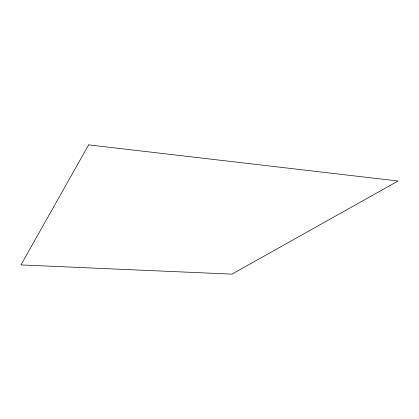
<?xml version="1.0" encoding="UTF-8"?>
<svg xmlns="http://www.w3.org/2000/svg" width="419" height="419" viewBox="0 0 419 419"><rect width="100%" height="100%" fill="white"/><g stroke="black" fill="none" stroke-linecap="round" stroke-linejoin="round"><path stroke-width="0.63" d="M88.639 144.864L20.95 264.923L231.964 274.136L398.05 181.008L88.639 144.864"/></g></svg>
